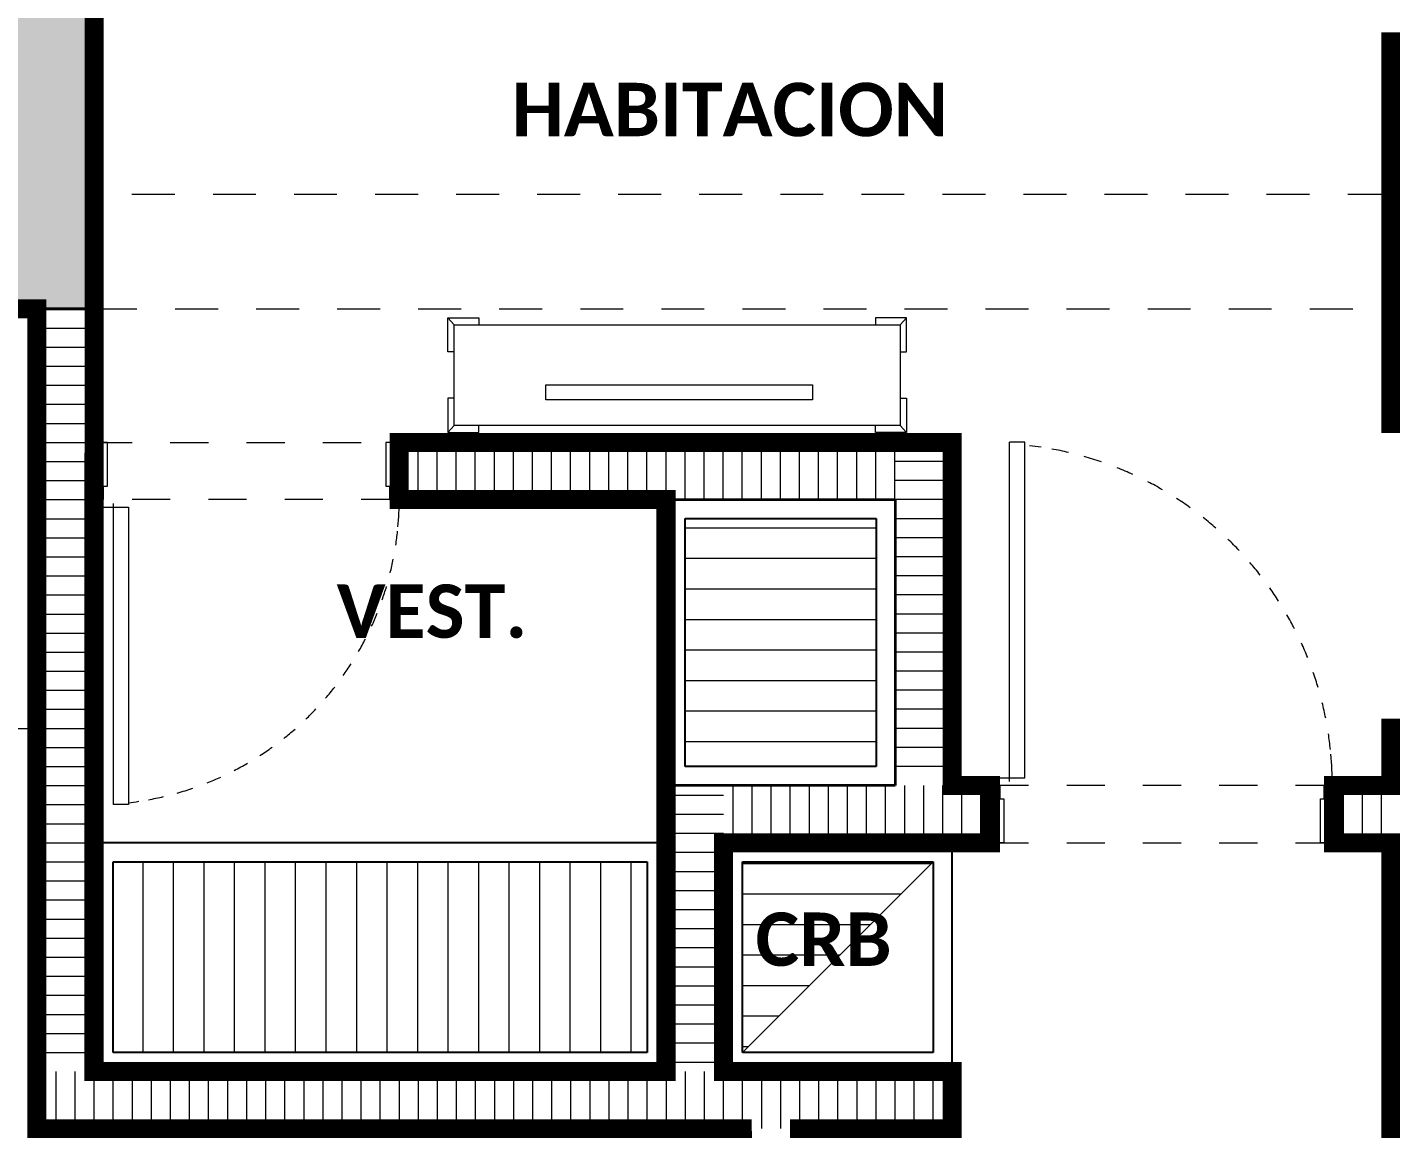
# Model space of a CAD drawing. Header units: metres. Extents: x -144 to 1000, y -717 to 29.
# Drawn here: x 749.676 to 753.251, y -562.564 to -559.675 of the extents above; entities that cross this region are included whole.
import ezdxf

# ---------------------------------------------------------------- set-up
doc = ezdxf.new("R2010")
doc.units = ezdxf.units.M
for name, pattern in [('Basculante', [0.11625, 0.075, -0.04125]), ('basculante modificado', [0.18, 0.1125, -0.0675]), ('Trazo', [0.45, 0.225, -0.225])]:
    doc.linetypes.add(name, pattern=pattern)
doc.layers.get('0').update_dxf_attribs({"color": 1})
doc.layers.add('00-MEDICION', color=30, linetype='Continuous')
for name, color, linetype, lineweight in [('A-DETL', 1, 'Continuous', 9), ('A-DETL-GENF', 1, 'Continuous', 9), ('A-DETL-THIN', 1, 'Continuous', 9), ('A-DOOR', 1, 'Continuous', 9), ('A-DOOR-FRAM', 1, 'Continuous', 9), ('A-DOOR-HDLN', 1, 'Trazo', 20), ('A-GENM', 1, 'Continuous', 9), ('A-WALL', 4, 'Continuous', 9), ('G-ANNO-TEXT', 2, 'Continuous', 9), ('I-FURN', 2, 'Continuous', 9), ('S-COLS', 7, 'Continuous', 9)]:
    doc.layers.add(name, color=color, linetype=linetype, lineweight=lineweight)
doc.layers.add('A-WALL-PATT', color=7, linetype='Continuous', lineweight=35, true_color=0x9c9c9c)
doc.styles.add('Calibri_B', font='calibrib.ttf', dxfattribs={"height": 0.165})

# ---------------------------------------------------------------- blocks, each defined once
blk = doc.blocks.new('F')
at = {"layer": 'S-COLS', "true_color": 0x5b5b5b}
h = blk.add_hatch(color=251, dxfattribs=at)
h.paths.add_polyline_path([(737.9091, -511.6194), (738.4091, -511.6194), (738.4091, -510.7194), (737.9091, -510.7194), (737.9091, -511.4434)])
h.paths.add_polyline_path([(756.2089, -511.6194), (756.2089, -510.7194), (755.7089, -510.7194), (755.7089, -511.6194), (756.1555, -511.6194)])
h.paths.add_polyline_path([(746.1091, -511.6194), (746.1091, -510.7194), (745.6091, -510.7194), (745.6091, -511.6194)])
h.paths.add_polyline_path([(737.9701, -503.9194), (738.409, -503.9194), (738.409, -503.2194), (737.909, -503.2194), (737.909, -503.9194)])
h.paths.add_polyline_path([(751.9092, -503.9194), (752.4092, -503.9194), (752.409, -500.7694), (751.9092, -500.7694), (751.9092, -503.7694)])
h.paths.add_polyline_path([(755.8092, -503.9194), (756.2092, -503.9194), (756.2092, -503.2194), (755.8092, -503.2194), (755.8092, -503.737)])
h.paths.add_polyline_path([(741.8089, -503.9194), (743.8091, -503.9194), (743.8087, -503.4194), (742.1089, -503.4194), (742.1089, -501.2694), (743.8092, -501.2694), (743.8092, -500.7694), (741.8089, -500.7694), (741.8089, -503.7722)])
h.paths.add_polyline_path([(746.1091, -503.9194), (746.1091, -503.0194), (745.6091, -503.0194), (745.6091, -503.9194), (745.7591, -503.9194)])
h.paths.add_polyline_path([(745.6092, -501.6694), (746.1092, -501.6694), (746.1092, -500.7694), (745.6092, -500.7694), (745.6092, -500.8094)])
h.paths.add_polyline_path([(737.9089, -501.4694), (738.4089, -501.4694), (738.4089, -500.7684), (737.9089, -500.7684), (737.9089, -500.8434)])
h.paths.add_polyline_path([(756.2091, -501.4694), (756.2092, -501.4694), (756.2091, -500.7684), (755.8092, -500.7694), (755.8092, -501.4694), (756.0848, -501.4694)])
h.paths.add_polyline_path([(745.6841, -492.7694), (746.1091, -492.7694), (746.1091, -491.8694), (745.6091, -491.8694), (745.6091, -492.7694)])
h.paths.add_polyline_path([(756.2091, -492.7694), (756.2091, -491.8694), (755.7091, -491.8694), (755.7091, -492.7694), (756.1341, -492.7694)])
h.paths.add_polyline_path([(739.0091, -492.1694), (739.0091, -491.6694), (738.1091, -491.6694), (738.1091, -492.1694), (738.6028, -492.1694)])
at = {"layer": 'A-DETL', "color": 7, "linetype": 'basculante modificado'}
for p, q in [((755.8085, -503.6194), (752.4091, -503.6194)), ((752.4091, -503.9194), (755.8092, -503.9194))]:
    blk.add_line(p, q, dxfattribs=at)
at = {"layer": 'A-DETL', "color": 7}
for p, q in [((752.2591, -503.9194), (748.9197, -503.9194)), ((752.2091, -505.0194), (752.2591, -505.0194))]:
    blk.add_line(p, q, dxfattribs=at)
at = {"layer": 'A-DETL-GENF', "linetype": 'Basculante'}
for p, q in [((752.4091, -504.4194), (752.4091, -504.2694)), ((752.4091, -504.2694), (753.2091, -504.2694)), ((753.2091, -504.2694), (753.2091, -504.4194)), ((753.2091, -504.4194), (752.4091, -504.4194)), ((754.7593, -505.1692), (754.7593, -505.3192)), ((755.6593, -505.1692), (754.7593, -505.1692)), ((755.6593, -505.3192), (755.6593, -505.1692)), ((754.7593, -505.3192), (755.6593, -505.3192))]:
    blk.add_line(p, q, dxfattribs=at)
at = {"layer": 'A-DETL-GENF', "color": 251, "true_color": 0x535353}
for p, q in [((753.9593, -504.4935), (754.4593, -504.4935)), ((753.9593, -504.5735), (754.4593, -504.5735)), ((753.9593, -504.6535), (754.4593, -504.6535)), ((753.9593, -504.7335), (754.4593, -504.7335)), ((753.9593, -504.8135), (754.4593, -504.8135)), ((753.9593, -504.8935), (754.4593, -504.8935)), ((753.9593, -504.9735), (754.4593, -504.9735)), ((753.9593, -505.0535), (754.4593, -505.0535)), ((752.5377, -505.8692), (752.5377, -505.3692)), ((752.6177, -505.8692), (752.6177, -505.3692)), ((752.6977, -505.8692), (752.6977, -505.3692)), ((752.7777, -505.8692), (752.7777, -505.3692)), ((752.8577, -505.8692), (752.8577, -505.3692)), ((752.9377, -505.8692), (752.9377, -505.3692)), ((753.0177, -505.8692), (753.0177, -505.3692)), ((753.0977, -505.8692), (753.0977, -505.3692)), ((753.1777, -505.8692), (753.1777, -505.3692)), ((753.2577, -505.8692), (753.2577, -505.3692)), ((753.3377, -505.8692), (753.3377, -505.3692)), ((753.4177, -505.8692), (753.4177, -505.3692)), ((753.4977, -505.8692), (753.4977, -505.3692)), ((753.5777, -505.8692), (753.5777, -505.3692)), ((753.6577, -505.8692), (753.6577, -505.3692)), ((753.7377, -505.8692), (753.7377, -505.3692)), ((753.8177, -505.8692), (753.8177, -505.3692)), ((754.1093, -505.3735), (754.605, -505.3735)), ((754.1093, -505.4535), (754.525, -505.4535)), ((754.1093, -505.5335), (754.445, -505.5335)), ((754.1093, -505.6135), (754.365, -505.6135)), ((754.1093, -505.6935), (754.285, -505.6935)), ((754.1093, -505.7735), (754.205, -505.7735)), ((754.1093, -505.8535), (754.125, -505.8535))]:
    blk.add_line(p, q, dxfattribs=at)
at = {"layer": 'A-DETL-THIN'}
for p, q in [((754.4593, -504.4694), (753.9593, -504.4694)), ((753.9593, -504.4694), (753.9593, -505.1192)), ((754.4593, -505.1192), (754.4593, -504.4694)), ((753.9593, -505.1192), (754.4593, -505.1192)), ((753.8593, -505.3692), (752.4591, -505.3692)), ((752.4591, -505.3692), (752.4591, -505.8692)), ((753.8593, -505.8692), (753.8593, -505.3692)), ((754.1093, -505.3692), (754.1093, -505.8692)), ((754.1093, -505.8692), (754.6093, -505.3692)), ((754.6093, -505.3692), (754.1093, -505.3692)), ((752.4591, -505.8692), (753.8593, -505.8692))]:
    blk.add_line(p, q, dxfattribs=at)
at = {"layer": 'A-DOOR'}
for p, q in [((752.4091, -504.4194), (752.4091, -504.2694)), ((754.7593, -505.1692), (754.7593, -505.3192))]:
    blk.add_line(p, q, dxfattribs=at)
at = {"layer": 'A-DOOR', "lineweight": 15}
for p, q in [((754.8493, -504.2692), (754.8093, -504.2692)), ((754.8093, -505.1592), (754.8093, -504.2692)), ((754.8493, -505.1492), (754.8493, -504.2692)), ((752.4091, -504.4294), (752.4241, -504.4294)), ((752.4241, -504.4294), (752.4241, -504.4394)), ((752.4241, -504.4394), (752.4991, -504.4394)), ((752.4591, -504.4294), (752.4591, -505.2194)), ((752.4991, -504.4394), (752.4991, -505.2194)), ((754.7743, -505.1492), (754.8493, -505.1492)), ((754.7743, -505.1592), (754.7743, -505.1492)), ((754.7593, -505.1592), (754.7743, -505.1592)), ((752.4991, -505.2194), (752.4591, -505.2194))]:
    blk.add_line(p, q, dxfattribs=at)
at = {"layer": 'A-DOOR'}
for centre, radius, start, end in [((754.7608, -505.1672), 0.8947, 81.55, 83.5406), ((754.7608, -505.1672), 0.8947, 76.8489, 79.7418), ((754.7608, -505.1672), 0.8947, 76.8489, 79.7418), ((754.7608, -505.1672), 0.8947, 71.1143, 74.1684), ((754.7608, -505.1672), 0.8947, 65.4451, 68.2717), ((754.7608, -505.1672), 0.8947, 59.8378, 62.634), ((752.4091, -504.4194), 0.8, 354.8602, 0), ((754.7608, -505.1672), 0.8947, 54.2878, 57.0559), ((754.7608, -505.1672), 0.8947, 48.7903, 51.5328), ((752.4091, -504.4194), 0.8, 351.4009, 354.0571), ((754.7608, -505.1672), 0.8947, 43.3395, 46.0594), ((752.4091, -504.4194), 0.8, 346.0919, 348.7462), ((754.7608, -505.1672), 0.8947, 37.9295, 40.6298), ((752.4091, -504.4194), 0.8, 340.7809, 343.4371), ((754.7608, -505.1672), 0.8947, 32.5538, 35.2378), ((752.4091, -504.4194), 0.8, 335.4605, 338.1223), ((754.7608, -505.1672), 0.8947, 27.2056, 29.8767), ((752.4091, -504.4194), 0.8, 330.1233, 332.7944), ((754.7608, -505.1672), 0.8947, 21.8777, 24.5395), ((752.4091, -504.4194), 0.8, 324.7622, 327.4462), ((754.7608, -505.1672), 0.8947, 16.5629, 19.2191), ((752.4091, -504.4194), 0.8, 319.3702, 322.0705), ((752.4091, -504.4194), 0.8, 313.9406, 316.6605), ((754.7608, -505.1672), 0.8947, 11.2538, 13.9081), ((752.4091, -504.4194), 0.8, 308.4672, 311.2097), ((754.7608, -505.1672), 0.8947, 5.9429, 8.5991), ((752.4091, -504.4194), 0.8, 302.9441, 305.7122), ((754.7608, -505.1672), 0.8947, 0, 5.1398), ((752.4091, -504.4194), 0.8, 297.366, 300.1622), ((752.4091, -504.4194), 0.8, 291.7283, 294.5549), ((752.4091, -504.4194), 0.8, 285.8316, 288.8857), ((752.4091, -504.4194), 0.8, 276.4594, 278.45), ((752.4091, -504.4194), 0.8, 280.2582, 283.1511), ((752.4091, -504.4194), 0.8, 280.2582, 283.1511)]:
    blk.add_arc(centre, radius, start, end, dxfattribs=at)
at = {"layer": 'A-DOOR-FRAM', "lineweight": 15}
for p, q in [((752.4441, -504.2694), (752.4091, -504.2694)), ((752.4441, -504.3844), (752.4441, -504.2694)), ((753.2091, -504.2694), (753.1741, -504.2694)), ((753.1741, -504.2694), (753.1741, -504.3844)), ((752.4341, -504.4194), (752.4341, -504.3844)), ((752.4341, -504.3844), (752.4441, -504.3844)), ((753.1741, -504.3844), (753.1841, -504.3844)), ((753.1841, -504.3844), (753.1841, -504.4194)), ((752.4091, -504.4194), (752.4341, -504.4194)), ((753.1841, -504.4194), (753.2091, -504.4194)), ((754.7593, -505.1692), (754.7843, -505.1692)), ((754.7843, -505.1692), (754.7843, -505.2042)), ((755.6343, -505.1692), (755.6593, -505.1692)), ((755.6343, -505.2042), (755.6343, -505.1692)), ((754.7843, -505.2042), (754.7943, -505.2042)), ((754.7943, -505.2042), (754.7943, -505.3192)), ((755.6243, -505.2042), (755.6343, -505.2042)), ((755.6243, -505.3192), (755.6243, -505.2042)), ((754.7943, -505.3192), (754.7593, -505.3192)), ((755.6593, -505.3192), (755.6243, -505.3192))]:
    blk.add_line(p, q, dxfattribs=at)
at = {"layer": 'A-DOOR-HDLN'}
for p, q in [((753.2091, -504.2694), (753.2091, -504.4194)), ((755.6593, -505.3192), (755.6593, -505.1692))]:
    blk.add_line(p, q, dxfattribs=at)
at = {"layer": 'A-GENM', "lineweight": 25}
for p, q in [((754.5093, -504.4194), (753.9093, -504.4194)), ((753.9093, -504.4194), (753.9093, -505.1692)), ((754.5093, -505.1692), (754.5093, -504.4194)), ((753.9593, -505.1192), (753.9593, -504.4694)), ((753.9593, -504.4694), (754.4593, -504.4694)), ((754.4593, -504.4694), (754.4593, -505.1192)), ((754.4593, -505.1192), (753.9593, -505.1192)), ((753.9093, -505.1692), (754.5093, -505.1692)), ((752.4091, -505.3192), (752.4091, -505.9192)), ((753.9093, -505.3192), (752.4091, -505.3192)), ((753.9093, -505.9192), (753.9093, -505.3192)), ((754.0593, -505.3192), (754.0593, -505.9192)), ((754.6593, -505.3192), (754.0593, -505.3192)), ((754.6593, -505.9192), (754.6593, -505.3192)), ((752.4591, -505.8692), (752.4591, -505.3692)), ((752.4591, -505.3692), (753.8593, -505.3692)), ((753.8593, -505.3692), (753.8593, -505.8692)), ((754.1093, -505.8692), (754.1093, -505.3692)), ((754.1093, -505.3692), (754.6093, -505.3692)), ((754.6093, -505.3692), (754.6093, -505.8692)), ((753.8593, -505.8692), (752.4591, -505.8692)), ((754.6093, -505.8692), (754.1093, -505.8692)), ((752.4091, -505.9192), (753.9093, -505.9192)), ((754.0593, -505.9192), (754.6593, -505.9192))]:
    blk.add_line(p, q, dxfattribs=at)
at = {"layer": 'A-WALL', "lineweight": 35}
for p, q in [((752.2591, -503.9194), (752.2591, -506.0692)), ((752.4091, -503.9194), (752.2591, -503.9194)), ((752.4091, -505.9192), (752.4091, -503.9194)), ((754.6593, -504.2694), (753.2091, -504.2694)), ((753.2091, -504.2694), (753.2091, -504.4194)), ((754.6593, -505.1692), (754.6593, -504.2694)), ((753.2091, -504.4194), (754.5093, -504.4194)), ((754.5093, -504.4194), (754.5093, -505.1692)), ((753.9093, -505.1692), (753.9093, -505.9192)), ((754.5093, -505.1692), (753.9093, -505.1692)), ((754.7593, -505.1692), (754.6593, -505.1692)), ((754.7593, -505.3192), (754.7593, -505.1692)), ((755.8091, -505.1692), (755.6593, -505.1692)), ((755.6593, -505.1692), (755.6593, -505.3192)), ((754.0593, -505.9192), (754.0593, -505.3192)), ((754.0593, -505.3192), (754.7593, -505.3192)), ((755.6593, -505.3192), (755.8091, -505.3192)), ((753.9093, -505.9192), (752.4091, -505.9192)), ((754.6593, -505.9192), (754.0593, -505.9192)), ((754.6593, -506.0692), (754.6593, -505.9192)), ((752.2591, -506.0692), (754.1092, -506.0692)), ((754.1092, -506.0692), (754.1092, -506.1692)), ((754.2592, -506.0692), (754.6593, -506.0692)), ((754.2592, -506.1692), (754.2592, -506.0692))]:
    blk.add_line(p, q, dxfattribs=at)
at = {"layer": 'A-WALL-PATT', "color": 8, "lineweight": 5, "true_color": 0x727272}
for p, q in [((752.2591, -503.9195), (752.4091, -503.9195)), ((752.2591, -503.9695), (752.4091, -503.9695)), ((752.2591, -504.0195), (752.4091, -504.0195)), ((752.2591, -504.0695), (752.4091, -504.0695)), ((752.2591, -504.1195), (752.4091, -504.1195)), ((752.2591, -504.1695), (752.4091, -504.1695)), ((752.2591, -504.2195), (752.4091, -504.2195)), ((752.2591, -504.2695), (752.4091, -504.2695)), ((753.2587, -504.4194), (753.2587, -504.2694)), ((753.3087, -504.4194), (753.3087, -504.2694)), ((753.3587, -504.4194), (753.3587, -504.2694)), ((753.4087, -504.4194), (753.4087, -504.2694)), ((753.4587, -504.4194), (753.4587, -504.2694)), ((753.5087, -504.4194), (753.5087, -504.2694)), ((753.5587, -504.4194), (753.5587, -504.2694)), ((753.6087, -504.4194), (753.6087, -504.2694)), ((753.6587, -504.4194), (753.6587, -504.2694)), ((753.7087, -504.4194), (753.7087, -504.2694)), ((753.7587, -504.4194), (753.7587, -504.2694)), ((753.8087, -504.4194), (753.8087, -504.2694)), ((753.8587, -504.4194), (753.8587, -504.2694)), ((753.9087, -504.4194), (753.9087, -504.2694)), ((753.9587, -504.4194), (753.9587, -504.2694)), ((754.0087, -504.4194), (754.0087, -504.2694)), ((754.0587, -504.4194), (754.0587, -504.2694)), ((754.1087, -504.4194), (754.1087, -504.2694)), ((754.1587, -504.4194), (754.1587, -504.2694)), ((754.2087, -504.4194), (754.2087, -504.2694)), ((754.2587, -504.4194), (754.2587, -504.2694)), ((754.3087, -504.4194), (754.3087, -504.2694)), ((754.3587, -504.4194), (754.3587, -504.2694)), ((754.4087, -504.4194), (754.4087, -504.2694)), ((754.4587, -504.4194), (754.4587, -504.2694)), ((754.5087, -504.4194), (754.5087, -504.2694)), ((754.6593, -504.2695), (754.5093, -504.2695)), ((752.2591, -504.3195), (752.4091, -504.3195)), ((754.6593, -504.3195), (754.5093, -504.3195)), ((752.2591, -504.3695), (752.4091, -504.3695)), ((754.6593, -504.3695), (754.5093, -504.3695)), ((752.2591, -504.4195), (752.4091, -504.4195)), ((754.6593, -504.4195), (754.5093, -504.4195)), ((752.2591, -504.4695), (752.4091, -504.4695)), ((754.6593, -504.4695), (754.5093, -504.4695)), ((752.2591, -504.5195), (752.4091, -504.5195)), ((754.6593, -504.5195), (754.5093, -504.5195)), ((752.2591, -504.5695), (752.4091, -504.5695)), ((754.6593, -504.5695), (754.5093, -504.5695)), ((752.2591, -504.6195), (752.4091, -504.6195)), ((754.6593, -504.6195), (754.5093, -504.6195)), ((752.2591, -504.6695), (752.4091, -504.6695)), ((754.6593, -504.6695), (754.5093, -504.6695)), ((752.2591, -504.7195), (752.4091, -504.7195)), ((754.6593, -504.7195), (754.5093, -504.7195)), ((752.2591, -504.7695), (752.4091, -504.7695)), ((754.6593, -504.7695), (754.5093, -504.7695)), ((752.2591, -504.8195), (752.4091, -504.8195)), ((754.6593, -504.8195), (754.5093, -504.8195)), ((752.2591, -504.8695), (752.4091, -504.8695)), ((754.6593, -504.8695), (754.5093, -504.8695)), ((752.2591, -504.9195), (752.4091, -504.9195)), ((754.6593, -504.9195), (754.5093, -504.9195)), ((752.2591, -504.9695), (752.4091, -504.9695)), ((754.6593, -504.9695), (754.5093, -504.9695)), ((752.2591, -505.0195), (752.4091, -505.0195)), ((754.6593, -505.0195), (754.5093, -505.0195)), ((752.2591, -505.0695), (752.4091, -505.0695)), ((754.6593, -505.0695), (754.5093, -505.0695)), ((752.2591, -505.1195), (752.4091, -505.1195)), ((754.6593, -505.1195), (754.5093, -505.1195)), ((752.2591, -505.1695), (752.4091, -505.1695)), ((753.9093, -505.1945), (754.0593, -505.1945)), ((754.0837, -505.1692), (754.0837, -505.3192)), ((754.1337, -505.1692), (754.1337, -505.3192)), ((754.1837, -505.1692), (754.1837, -505.3192)), ((754.2337, -505.1692), (754.2337, -505.3192)), ((754.2837, -505.1692), (754.2837, -505.3192)), ((754.3337, -505.1692), (754.3337, -505.3192)), ((754.3837, -505.1692), (754.3837, -505.3192)), ((754.4337, -505.1692), (754.4337, -505.3192)), ((754.4837, -505.1692), (754.4837, -505.3192)), ((754.5337, -505.1692), (754.5337, -505.3192)), ((754.5837, -505.1692), (754.5837, -505.3192)), ((754.6337, -505.1692), (754.6337, -505.3192)), ((754.6837, -505.1692), (754.6837, -505.3192)), ((754.7337, -505.1692), (754.7337, -505.3192)), ((755.6837, -505.1694), (755.6837, -505.3192)), ((755.7337, -505.1693), (755.7337, -505.3192)), ((755.7837, -505.1693), (755.7837, -505.3192)), ((752.2591, -505.2195), (752.4091, -505.2195)), ((753.9093, -505.2445), (754.0593, -505.2445)), ((752.2591, -505.2695), (752.4091, -505.2695)), ((753.9093, -505.2945), (754.0593, -505.2945)), ((752.2591, -505.3195), (752.4091, -505.3195)), ((752.2591, -505.3695), (752.4091, -505.3695)), ((753.9093, -505.3445), (754.0593, -505.3445)), ((753.9093, -505.3945), (754.0593, -505.3945)), ((752.2591, -505.4195), (752.4091, -505.4195)), ((753.9093, -505.4445), (754.0593, -505.4445)), ((752.2591, -505.4695), (752.4091, -505.4695)), ((753.9093, -505.4945), (754.0593, -505.4945)), ((752.2591, -505.5195), (752.4091, -505.5195)), ((753.9093, -505.5445), (754.0593, -505.5445)), ((752.2591, -505.5695), (752.4091, -505.5695)), ((752.2591, -505.6195), (752.4091, -505.6195)), ((753.9093, -505.5945), (754.0593, -505.5945)), ((753.9093, -505.6445), (754.0593, -505.6445)), ((752.2591, -505.6695), (752.4091, -505.6695)), ((753.9093, -505.6945), (754.0593, -505.6945)), ((752.2591, -505.7195), (752.4091, -505.7195)), ((753.9093, -505.7445), (754.0593, -505.7445)), ((752.2591, -505.7695), (752.4091, -505.7695)), ((753.9093, -505.7945), (754.0593, -505.7945)), ((752.2591, -505.8195), (752.4091, -505.8195)), ((752.2591, -505.8695), (752.4091, -505.8695)), ((753.9093, -505.8445), (754.0593, -505.8445)), ((753.9093, -505.8945), (754.0593, -505.8945)), ((752.3087, -505.9192), (752.3087, -506.0692)), ((752.3587, -505.9192), (752.3587, -506.0692)), ((752.4087, -505.9192), (752.4087, -506.0692)), ((752.4587, -505.9192), (752.4587, -506.0692)), ((752.5087, -505.9192), (752.5087, -506.0692)), ((752.5587, -505.9192), (752.5587, -506.0692)), ((752.6087, -505.9192), (752.6087, -506.0692)), ((752.6587, -505.9192), (752.6587, -506.0692)), ((752.7087, -505.9192), (752.7087, -506.0692)), ((752.7587, -505.9192), (752.7587, -506.0692)), ((752.8087, -505.9192), (752.8087, -506.0692)), ((752.8587, -505.9192), (752.8587, -506.0692)), ((752.9087, -505.9192), (752.9087, -506.0692)), ((752.9587, -505.9192), (752.9587, -506.0692)), ((753.0087, -505.9192), (753.0087, -506.0692)), ((753.0587, -505.9192), (753.0587, -506.0692)), ((753.1087, -505.9192), (753.1087, -506.0692)), ((753.1587, -505.9192), (753.1587, -506.0692)), ((753.2087, -505.9192), (753.2087, -506.0692)), ((753.2587, -505.9192), (753.2587, -506.0692)), ((753.3087, -505.9192), (753.3087, -506.0692)), ((753.3587, -505.9192), (753.3587, -506.0692)), ((753.4087, -505.9192), (753.4087, -506.0692)), ((753.4587, -505.9192), (753.4587, -506.0692)), ((753.5087, -505.9192), (753.5087, -506.0692)), ((753.5587, -505.9192), (753.5587, -506.0692)), ((753.6087, -505.9192), (753.6087, -506.0692)), ((753.6587, -505.9192), (753.6587, -506.0692)), ((753.7087, -505.9192), (753.7087, -506.0692)), ((753.7587, -505.9192), (753.7587, -506.0692)), ((753.8087, -505.9192), (753.8087, -506.0692)), ((753.8587, -505.9192), (753.8587, -506.0692)), ((753.9087, -505.9192), (753.9087, -506.0692)), ((753.9587, -505.9192), (753.9587, -506.0692)), ((754.0087, -505.9192), (754.0087, -506.0692)), ((754.0587, -505.9192), (754.0587, -506.0692)), ((754.1087, -505.9192), (754.1087, -506.0692)), ((754.1587, -505.9192), (754.1587, -506.0692)), ((754.2087, -505.9192), (754.2087, -506.0692)), ((754.2587, -505.9192), (754.2587, -506.0692)), ((754.3087, -505.9192), (754.3087, -506.0692)), ((754.3587, -505.9192), (754.3587, -506.0692)), ((754.4087, -505.9192), (754.4087, -506.0692)), ((754.4587, -505.9192), (754.4587, -506.0692)), ((754.5087, -505.9192), (754.5087, -506.0692)), ((754.5587, -505.9192), (754.5587, -506.0692)), ((754.6087, -505.9192), (754.6087, -506.0692)), ((754.6587, -505.9192), (754.6587, -506.0692))]:
    blk.add_line(p, q, dxfattribs=at)
at = {"layer": 'I-FURN'}
for p, q in [((753.3366, -503.9424), (753.418, -503.9424)), ((753.3366, -504.0319), (753.3366, -503.9424)), ((753.3366, -503.9424), (753.3536, -503.9611)), ((753.418, -503.9424), (753.418, -503.9611)), ((754.458, -503.9424), (754.458, -503.9611)), ((754.5395, -503.9424), (754.458, -503.9424)), ((754.5395, -503.9424), (754.5225, -503.9611)), ((754.5395, -504.0319), (754.5395, -503.9424)), ((753.3536, -503.9611), (754.5225, -503.9611)), ((753.3536, -504.2248), (753.3536, -503.9611)), ((754.5225, -503.9611), (754.5225, -504.2248)), ((753.3536, -504.0319), (753.3366, -504.0319)), ((754.5225, -504.0319), (754.5395, -504.0319)), ((753.5936, -504.1184), (754.2925, -504.1184)), ((753.5936, -504.1576), (753.5936, -504.1184)), ((754.2925, -504.1184), (754.2925, -504.1576)), ((753.3366, -504.1539), (753.3366, -504.2435)), ((753.3536, -504.1539), (753.3366, -504.1539)), ((754.2925, -504.1576), (753.5936, -504.1576)), ((754.5225, -504.1539), (754.5395, -504.1539)), ((754.5395, -504.1539), (754.5395, -504.2435)), ((753.3366, -504.2435), (753.3536, -504.2248)), ((754.5225, -504.2248), (753.3536, -504.2248)), ((753.418, -504.2435), (753.418, -504.2248)), ((754.458, -504.2435), (754.458, -504.2248)), ((754.5395, -504.2435), (754.5225, -504.2248)), ((753.3366, -504.2435), (753.418, -504.2435)), ((754.5395, -504.2435), (754.458, -504.2435))]:
    blk.add_line(p, q, dxfattribs=at)
at = {"layer": 'S-COLS', "lineweight": 35}
for p, q in [((752.4092, -503.9194), (752.4092, -500.7694)), ((751.9092, -503.9194), (752.4092, -503.9194))]:
    blk.add_line(p, q, dxfattribs=at)
at = {"layer": 'G-ANNO-TEXT', "style": 'Calibri_B'}
for s, p in [('HABITACION', (753.5047, -503.4665)), ('VEST.', (753.0455, -504.7821)), ('CRB', (754.1434, -505.6423))]:
    blk.add_text(s, height=0.14, dxfattribs=at).set_placement(p)

msp = doc.modelspace()

# ---------------------------------------------------------------- linework, layer by layer
at = {"layer": '00-MEDICION'}
for points in [[(749.8509, -557.414, 0.05, 0.05, 0), (749.8507, -562.4139, 0.05, 0.05, 0), (751.3504, -562.4139, 0.05, 0.05, 0), (751.3504, -560.914, 0.05, 0.05, 0), (750.6507, -560.914, 0.05, 0.05, 0), (750.6507, -560.764, 0.05, 0.05, 0), (752.1009, -560.7641, 0.05, 0.05, 0), (752.1009, -561.6639, 0.05, 0.05, 0), (752.2009, -561.6639, 0.05, 0.05, 0), (752.2009, -561.8139, 0.05, 0.05, 0), (752.1009, -561.8139, 0.05, 0.05, 0), (751.5009, -561.8139, 0.05, 0.05, 0), (751.5009, -562.4139, 0.05, 0.05, 0), (752.1004, -562.4139, 0.05, 0.05, 0), (752.1004, -562.5639, 0.05, 0.05, 0), (751.7004, -562.5639, 0.05, 0.05, 0), (751.7004, -562.6638, 0.05, 0.05, 0), (751.5509, -562.6638, 0.05, 0.05, 0), (751.5504, -562.5639, 0.05, 0.05, 0), (749.7007, -562.5639, 0.05, 0.05, 0), (749.7007, -560.414, 0.05, 0.05, 0), (748.2507, -560.414, 0.05, 0.05, 0)], [(753.4007, -560.714, 0.05, 0.05, 0), (753.2507, -560.714, 0.05, 0.05, 0), (753.2507, -559.714, 0.05, 0.05, 0), (753.4014, -559.714, 0.05, 0.05, 0)], [(753.4007, -564.014, 0.05, 0.05, 0), (752.6009, -564.014, 0.05, 0.05, 0), (752.6009, -563.864, 0.05, 0.05, 0), (753.2507, -563.864, 0.05, 0.05, 0), (753.2507, -561.8139, 0.05, 0.05, 0), (753.1009, -561.8139, 0.05, 0.05, 0), (753.1009, -561.6639, 0.05, 0.05, 0), (753.2507, -561.6639, 0.05, 0.05, 0), (753.2507, -561.514, 0.05, 0.05, 0), (754.9004, -561.514, 0.05, 0.05, 0)]]:
    msp.add_lwpolyline(points, format="xyseb", dxfattribs=at)

# ---------------------------------------------------------------- block references
at = {"color": 3}
msp.add_blockref('F', (-2.5583, -56.4946), dxfattribs=at)

doc.saveas('drawing.dxf')
